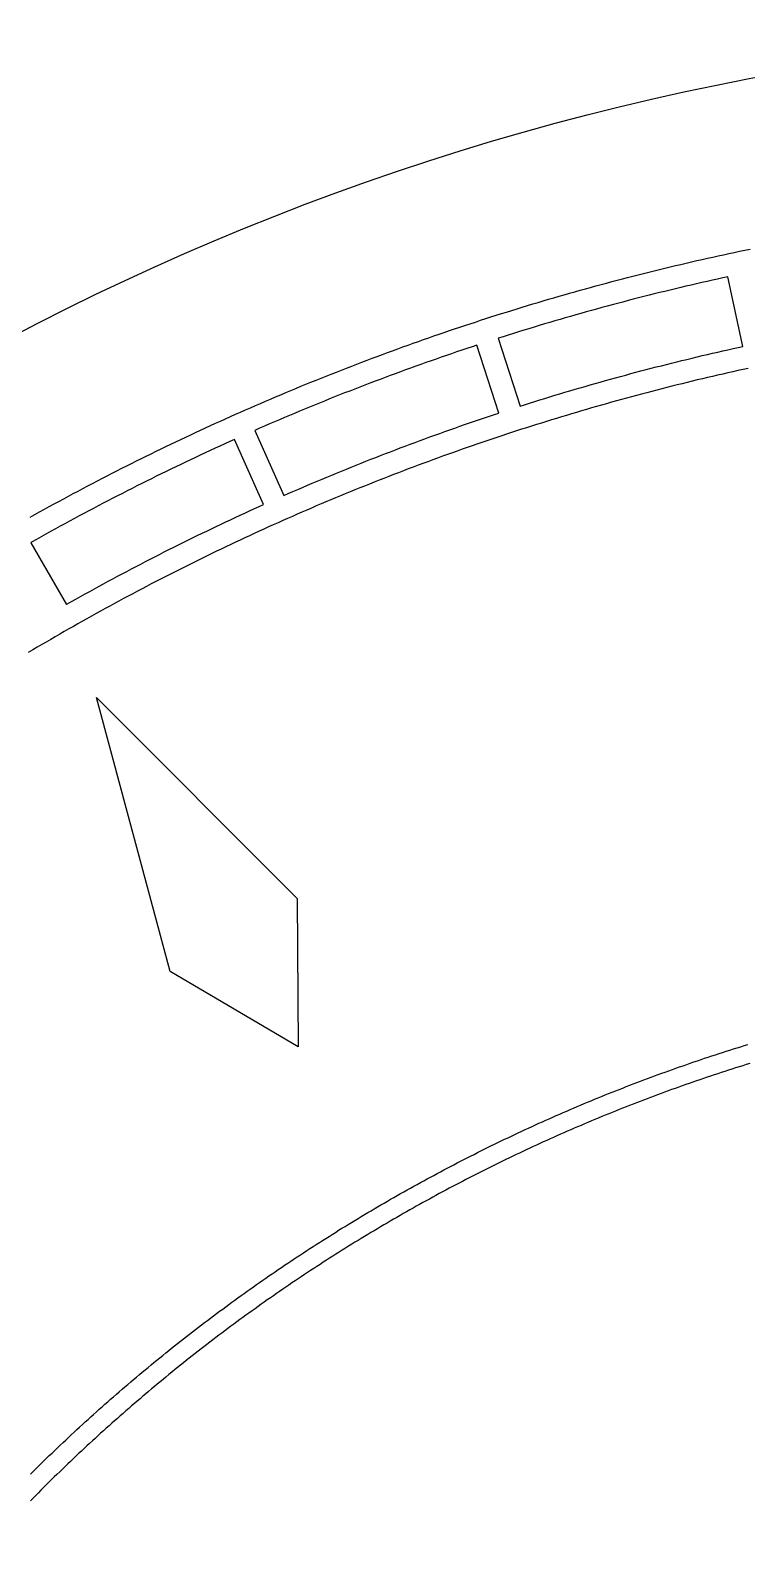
# Model space of a CAD drawing. Header units: millimetres. Extents: x -14.2 to 14.2, y -14.2 to 14.2.
# Drawn here: x -6.52 to -2.71, y 6.07 to 14.25 of the extents above; entities that cross this region are included whole.
import ezdxf

# ---------------------------------------------------------------- set-up
doc = ezdxf.new("R2010")
doc.units = ezdxf.units.MM
doc.layers.add('ALTIN', color=2, linetype='Continuous')
doc.layers.add('KESIM', color=1, linetype='Continuous')

msp = doc.modelspace()

# ---------------------------------------------------------------- linework, layer by layer
at = {"layer": 'ALTIN'}
for points in [[(-6.528, 11.6565), (-6.5025, 11.6708), (-6.4771, 11.6849), (-6.4515, 11.699), (-6.426, 11.7131), (-6.4004, 11.7271), (-6.3748, 11.741), (-6.3492, 11.7549), (-6.3236, 11.7687), (-6.2979, 11.7825), (-6.2721, 11.7962), (-6.2464, 11.8098), (-6.2206, 11.8234), (-6.1948, 11.837), (-6.169, 11.8505), (-6.1431, 11.8639), (-6.1172, 11.8773), (-6.0913, 11.8906), (-6.0653, 11.9038), (-6.0393, 11.9171), (-6.0133, 11.9302), (-5.9873, 11.9433), (-5.9612, 11.9563), (-5.9351, 11.9693), (-5.909, 11.9822), (-5.8828, 11.9951), (-5.8566, 12.0079), (-5.8304, 12.0206), (-5.8042, 12.0333), (-5.7779, 12.046), (-5.7516, 12.0585), (-5.7253, 12.0711), (-5.699, 12.0835), (-5.6726, 12.0959), (-5.6462, 12.1083), (-5.6198, 12.1206), (-5.5933, 12.1328), (-5.5668, 12.145), (-5.5403, 12.1571), (-5.5138, 12.1691), (-5.4872, 12.1811), (-5.4606, 12.1931), (-5.434, 12.205), (-5.4074, 12.2168), (-5.3807, 12.2286), (-5.354, 12.2403), (-5.3273, 12.2519), (-5.3005, 12.2635), (-5.2738, 12.2751), (-5.247, 12.2865), (-5.2202, 12.2979), (-5.1933, 12.3093), (-5.1665, 12.3206), (-5.1396, 12.3318), (-5.1127, 12.343), (-5.0857, 12.3542), (-5.0587, 12.3652), (-5.0318, 12.3762), (-5.0047, 12.3872), (-4.9777, 12.3981), (-4.9506, 12.4089), (-4.9236, 12.4197), (-4.8965, 12.4304), (-4.8693, 12.441), (-4.8422, 12.4516), (-4.815, 12.4622), (-4.7878, 12.4726), (-4.7606, 12.4831), (-4.7333, 12.4934), (-4.7061, 12.5037), (-4.6788, 12.5139), (-4.6515, 12.5241), (-4.6241, 12.5342), (-4.5968, 12.5443), (-4.5694, 12.5543), (-4.542, 12.5642), (-4.5146, 12.5741), (-4.4871, 12.5839), (-4.4597, 12.5937), (-4.4322, 12.6034), (-4.4047, 12.613), (-4.3771, 12.6226), (-4.3496, 12.6321), (-4.322, 12.6416), (-4.2944, 12.651), (-4.2668, 12.6603), (-4.2392, 12.6696), (-4.2115, 12.6788), (-4.1839, 12.688), (-4.1562, 12.6971), (-4.1285, 12.7061), (-4.1007, 12.7151), (-4.073, 12.724), (-4.0452, 12.7329), (-4.0174, 12.7417), (-3.9896, 12.7504), (-3.9618, 12.7591), (-3.934, 12.7677), (-3.9061, 12.7762), (-3.8782, 12.7847), (-3.8503, 12.7932), (-3.8224, 12.8015), (-3.7944, 12.8098), (-3.7665, 12.8181), (-3.7385, 12.8263), (-3.7105, 12.8344), (-3.6825, 12.8425), (-3.6545, 12.8505), (-3.6264, 12.8584), (-3.5984, 12.8663), (-3.5703, 12.8741), (-3.5422, 12.8819), (-3.5141, 12.8896), (-3.486, 12.8972), (-3.4578, 12.9048), (-3.4297, 12.9123), (-3.4015, 12.9197), (-3.3733, 12.9271), (-3.3451, 12.9345), (-3.3169, 12.9417), (-3.2886, 12.9489), (-3.2604, 12.9561), (-3.2321, 12.9632), (-3.2038, 12.9702), (-3.1755, 12.9771), (-3.1472, 12.984), (-3.1188, 12.9909), (-3.0905, 12.9976), (-3.0621, 13.0043), (-3.0337, 13.011), (-3.0053, 13.0176), (-2.9769, 13.0241), (-2.9485, 13.0306), (-2.9201, 13.037), (-2.8916, 13.0433), (-2.8632, 13.0496), (-2.8347, 13.0558), (-2.8062, 13.062), (-2.7777, 13.0681), (-2.7492, 13.0741), (-2.7207, 13.08), (-2.6921, 13.086)], [(-2.7031, 12.4499), (-2.7303, 12.444), (-2.7574, 12.438), (-2.7846, 12.432), (-2.8117, 12.4259), (-2.8388, 12.4197), (-2.8659, 12.4135), (-2.893, 12.4072), (-2.92, 12.4009), (-2.9471, 12.3945), (-2.9741, 12.388), (-3.0011, 12.3815), (-3.0281, 12.3749), (-3.0551, 12.3683), (-3.0821, 12.3616), (-3.109, 12.3548), (-3.136, 12.348), (-3.1629, 12.3411), (-3.1898, 12.3342), (-3.2167, 12.3272), (-3.2436, 12.3202), (-3.2705, 12.3131), (-3.2974, 12.3059), (-3.3242, 12.2987), (-3.351, 12.2914), (-3.3778, 12.2841), (-3.4046, 12.2767), (-3.4314, 12.2692), (-3.4582, 12.2617), (-3.4849, 12.2541), (-3.5116, 12.2465), (-3.5383, 12.2388), (-3.565, 12.231), (-3.5917, 12.2232), (-3.6184, 12.2154), (-3.645, 12.2074), (-3.6716, 12.1995), (-3.6982, 12.1914), (-3.7248, 12.1833), (-3.7514, 12.1752), (-3.7779, 12.167), (-3.8045, 12.1587), (-3.831, 12.1504), (-3.8575, 12.142), (-3.884, 12.1335), (-3.9104, 12.125), (-3.9369, 12.1165), (-3.9633, 12.1078), (-3.9897, 12.0992), (-4.0161, 12.0904), (-4.0425, 12.0816), (-4.0688, 12.0728), (-4.0951, 12.0639), (-4.1214, 12.0549), (-4.1477, 12.0459), (-4.174, 12.0368), (-4.2003, 12.0277), (-4.2265, 12.0185), (-4.2527, 12.0093), (-4.2789, 11.9999), (-4.3051, 11.9906), (-4.3312, 11.9812), (-4.3573, 11.9717), (-4.3834, 11.9621), (-4.4095, 11.9526), (-4.4356, 11.9429), (-4.4616, 11.9332), (-4.4877, 11.9234), (-4.5137, 11.9136), (-4.5396, 11.9037), (-4.5656, 11.8938), (-4.5915, 11.8838), (-4.6175, 11.8738), (-4.6434, 11.8637), (-4.6692, 11.8535), (-4.6951, 11.8433), (-4.7209, 11.833), (-4.7467, 11.8227), (-4.7725, 11.8123), (-4.7982, 11.8019), (-4.824, 11.7914), (-4.8497, 11.7808), (-4.8754, 11.7702), (-4.9011, 11.7596), (-4.9267, 11.7488), (-4.9523, 11.7381), (-4.9779, 11.7272), (-5.0035, 11.7163), (-5.029, 11.7054), (-5.0546, 11.6944), (-5.0801, 11.6833), (-5.1055, 11.6722), (-5.131, 11.6611), (-5.1564, 11.6498), (-5.1818, 11.6386), (-5.2072, 11.6272), (-5.2326, 11.6158), (-5.2579, 11.6044), (-5.2832, 11.5929), (-5.3085, 11.5814), (-5.3337, 11.5697), (-5.359, 11.5581), (-5.3842, 11.5464), (-5.4093, 11.5346), (-5.4345, 11.5228), (-5.4596, 11.5109), (-5.4847, 11.4989), (-5.5098, 11.4869), (-5.5348, 11.4749), (-5.5599, 11.4628), (-5.5848, 11.4506), (-5.6098, 11.4384), (-5.6348, 11.4262), (-5.6597, 11.4138), (-5.6846, 11.4015), (-5.7094, 11.389), (-5.7343, 11.3766), (-5.7591, 11.364), (-5.7838, 11.3514), (-5.8086, 11.3388), (-5.8333, 11.3261), (-5.858, 11.3133), (-5.8827, 11.3005), (-5.9073, 11.2877), (-5.9319, 11.2747), (-5.9565, 11.2618), (-5.9811, 11.2488), (-6.0056, 11.2357), (-6.0301, 11.2225), (-6.0546, 11.2094), (-6.079, 11.1961), (-6.1034, 11.1828), (-6.1278, 11.1695), (-6.1522, 11.1561), (-6.1765, 11.1427), (-6.2008, 11.1292), (-6.225, 11.1156), (-6.2493, 11.102), (-6.2735, 11.0883), (-6.2977, 11.0746), (-6.3218, 11.0609), (-6.3459, 11.047), (-6.37, 11.0332), (-6.3941, 11.0192), (-6.4181, 11.0053), (-6.4421, 10.9912), (-6.466, 10.9772), (-6.49, 10.963), (-6.5139, 10.9488), (-6.5377, 10.9346)], [(-6.5265, 6.555), (-6.5121, 6.5692), (-6.4978, 6.5834), (-6.4834, 6.5976), (-6.469, 6.6117), (-6.4546, 6.6258), (-6.4401, 6.6399), (-6.4256, 6.6539), (-6.4111, 6.6679), (-6.3965, 6.6819), (-6.3819, 6.6958), (-6.3673, 6.7097), (-6.3526, 6.7236), (-6.3379, 6.7374), (-6.3232, 6.7512), (-6.3085, 6.765), (-6.2937, 6.7788), (-6.2789, 6.7925), (-6.2641, 6.8062), (-6.2492, 6.8198), (-6.2343, 6.8334), (-6.2194, 6.847), (-6.2044, 6.8606), (-6.1895, 6.8741), (-6.1744, 6.8876), (-6.1594, 6.901), (-6.1443, 6.9145), (-6.1292, 6.9278), (-6.1141, 6.9412), (-6.0989, 6.9545), (-6.0838, 6.9678), (-6.0685, 6.9811), (-6.0533, 6.9943), (-6.038, 7.0075), (-6.0227, 7.0206), (-6.0074, 7.0338), (-5.992, 7.0468), (-5.9766, 7.0599), (-5.9612, 7.0729), (-5.9458, 7.0859), (-5.9303, 7.0989), (-5.9148, 7.1118), (-5.8993, 7.1247), (-5.8837, 7.1375), (-5.8681, 7.1503), (-5.8525, 7.1631), (-5.8369, 7.1759), (-5.8212, 7.1886), (-5.8055, 7.2013), (-5.7898, 7.2139), (-5.774, 7.2265), (-5.7583, 7.2391), (-5.7425, 7.2517), (-5.7266, 7.2642), (-5.7108, 7.2767), (-5.6949, 7.2891), (-5.679, 7.3015), (-5.663, 7.3139), (-5.647, 7.3262), (-5.631, 7.3385), (-5.615, 7.3508), (-5.599, 7.363), (-5.5829, 7.3752), (-5.5668, 7.3874), (-5.5507, 7.3995), (-5.5345, 7.4116), (-5.5183, 7.4237), (-5.5021, 7.4357), (-5.4859, 7.4477), (-5.4696, 7.4596), (-5.4533, 7.4715), (-5.437, 7.4834), (-5.4207, 7.4953), (-5.4043, 7.5071), (-5.3879, 7.5188), (-5.3715, 7.5306), (-5.3551, 7.5423), (-5.3386, 7.5539), (-5.3221, 7.5656), (-5.3056, 7.5772), (-5.289, 7.5887), (-5.2725, 7.6002), (-5.2559, 7.6117), (-5.2393, 7.6232), (-5.2226, 7.6346), (-5.2059, 7.646), (-5.1893, 7.6573), (-5.1725, 7.6686), (-5.1558, 7.6799), (-5.139, 7.6911), (-5.1222, 7.7023), (-5.1054, 7.7134), (-5.0886, 7.7246), (-5.0717, 7.7356), (-5.0548, 7.7467), (-5.0379, 7.7577), (-5.021, 7.7687), (-5.004, 7.7796), (-4.987, 7.7905), (-4.97, 7.8014), (-4.953, 7.8122), (-4.9359, 7.823), (-4.9189, 7.8337), (-4.9018, 7.8444), (-4.8846, 7.8551), (-4.8675, 7.8658), (-4.8503, 7.8764), (-4.8331, 7.8869), (-4.8159, 7.8974), (-4.7987, 7.9079), (-4.7814, 7.9184), (-4.7641, 7.9288), (-4.7468, 7.9392), (-4.7295, 7.9495), (-4.7121, 7.9598), (-4.6947, 7.9701), (-4.6773, 7.9803), (-4.6599, 7.9905), (-4.6425, 8.0006), (-4.625, 8.0107), (-4.6075, 8.0208), (-4.59, 8.0308), (-4.5725, 8.0408), (-4.5549, 8.0508), (-4.5373, 8.0607), (-4.5197, 8.0706), (-4.5021, 8.0804), (-4.4845, 8.0902), (-4.4668, 8.1), (-4.4491, 8.1097), (-4.4314, 8.1194), (-4.4137, 8.1291), (-4.396, 8.1387), (-4.3782, 8.1482), (-4.3604, 8.1578), (-4.3426, 8.1673), (-4.3248, 8.1767), (-4.3069, 8.1861), (-4.2891, 8.1955), (-4.2712, 8.2049), (-4.2533, 8.2141), (-4.2353, 8.2234), (-4.2174, 8.2326), (-4.1994, 8.2418), (-4.1814, 8.251), (-4.1634, 8.2601), (-4.1454, 8.2691), (-4.1273, 8.2781), (-4.1093, 8.2871), (-4.0912, 8.2961), (-4.0731, 8.305), (-4.0549, 8.3138), (-4.0368, 8.3227), (-4.0186, 8.3315), (-4.0004, 8.3402), (-3.9822, 8.3489), (-3.964, 8.3576), (-3.9458, 8.3662), (-3.9275, 8.3748), (-3.9092, 8.3833), (-3.8909, 8.3919), (-3.8726, 8.4003), (-3.8543, 8.4088), (-3.8359, 8.4171), (-3.8175, 8.4255), (-3.7991, 8.4338), (-3.7807, 8.4421), (-3.7623, 8.4503), (-3.7439, 8.4585), (-3.7254, 8.4666), (-3.7069, 8.4747), (-3.6884, 8.4828), (-3.6699, 8.4908), (-3.6514, 8.4988), (-3.6328, 8.5068), (-3.6143, 8.5147), (-3.5957, 8.5225), (-3.5771, 8.5304), (-3.5585, 8.5381), (-3.5398, 8.5459), (-3.5212, 8.5536), (-3.5025, 8.5612), (-3.4838, 8.5689), (-3.4651, 8.5765), (-3.4464, 8.584), (-3.4277, 8.5915), (-3.4089, 8.5989), (-3.3901, 8.6064), (-3.3714, 8.6137), (-3.3526, 8.6211), (-3.3337, 8.6284), (-3.3149, 8.6356), (-3.2961, 8.6428), (-3.2772, 8.65), (-3.2583, 8.6571), (-3.2394, 8.6642), (-3.2205, 8.6713), (-3.2016, 8.6783), (-3.1826, 8.6852), (-3.1637, 8.6922), (-3.1447, 8.699), (-3.1257, 8.7059), (-3.1067, 8.7127), (-3.0877, 8.7194), (-3.0687, 8.7261), (-3.0496, 8.7328), (-3.0306, 8.7395), (-3.0115, 8.746), (-2.9924, 8.7526), (-2.9733, 8.7591), (-2.9542, 8.7656), (-2.9351, 8.772), (-2.9159, 8.7784), (-2.8968, 8.7847), (-2.8776, 8.791), (-2.8584, 8.7973), (-2.8392, 8.8035), (-2.82, 8.8097), (-2.8008, 8.8158), (-2.7815, 8.8219), (-2.7623, 8.8279), (-2.743, 8.8339), (-2.7237, 8.8399), (-2.7044, 8.8458)], [(-2.6943, 8.7443), (-2.7134, 8.7384), (-2.7324, 8.7325), (-2.7515, 8.7265), (-2.7705, 8.7205), (-2.7895, 8.7144), (-2.8085, 8.7083), (-2.8275, 8.7022), (-2.8465, 8.696), (-2.8654, 8.6897), (-2.8844, 8.6835), (-2.9033, 8.6772), (-2.9223, 8.6708), (-2.9412, 8.6644), (-2.9601, 8.658), (-2.9789, 8.6515), (-2.9978, 8.645), (-3.0167, 8.6384), (-3.0355, 8.6318), (-3.0543, 8.6252), (-3.0731, 8.6185), (-3.0919, 8.6118), (-3.1107, 8.605), (-3.1295, 8.5982), (-3.1482, 8.5913), (-3.167, 8.5845), (-3.1857, 8.5775), (-3.2044, 8.5706), (-3.2231, 8.5635), (-3.2418, 8.5565), (-3.2604, 8.5494), (-3.2791, 8.5423), (-3.2977, 8.5351), (-3.3163, 8.5279), (-3.3349, 8.5206), (-3.3535, 8.5133), (-3.3721, 8.506), (-3.3906, 8.4986), (-3.4091, 8.4912), (-3.4277, 8.4837), (-3.4462, 8.4762), (-3.4646, 8.4687), (-3.4831, 8.4611), (-3.5016, 8.4535), (-3.52, 8.4458), (-3.5384, 8.4381), (-3.5568, 8.4304), (-3.5752, 8.4226), (-3.5936, 8.4148), (-3.6119, 8.4069), (-3.6302, 8.399), (-3.6486, 8.3911), (-3.6669, 8.3831), (-3.6851, 8.3751), (-3.7034, 8.367), (-3.7216, 8.3589), (-3.7399, 8.3508), (-3.7581, 8.3426), (-3.7763, 8.3344), (-3.7944, 8.3261), (-3.8126, 8.3178), (-3.8307, 8.3095), (-3.8489, 8.3011), (-3.867, 8.2927), (-3.885, 8.2843), (-3.9031, 8.2758), (-3.9211, 8.2672), (-3.9392, 8.2587), (-3.9572, 8.25), (-3.9752, 8.2414), (-3.9931, 8.2327), (-4.0111, 8.224), (-4.029, 8.2152), (-4.0469, 8.2064), (-4.0648, 8.1975), (-4.0827, 8.1886), (-4.1006, 8.1797), (-4.1184, 8.1708), (-4.1362, 8.1618), (-4.154, 8.1527), (-4.1718, 8.1436), (-4.1895, 8.1345), (-4.2073, 8.1253), (-4.225, 8.1161), (-4.2427, 8.1069), (-4.2604, 8.0976), (-4.278, 8.0883), (-4.2957, 8.079), (-4.3133, 8.0696), (-4.3309, 8.0602), (-4.3484, 8.0507), (-4.366, 8.0412), (-4.3835, 8.0316), (-4.401, 8.022), (-4.4185, 8.0124), (-4.436, 8.0028), (-4.4535, 7.9931), (-4.4709, 7.9833), (-4.4883, 7.9736), (-4.5057, 7.9638), (-4.523, 7.9539), (-4.5404, 7.944), (-4.5577, 7.9341), (-4.575, 7.9241), (-4.5923, 7.9141), (-4.6095, 7.9041), (-4.6268, 7.894), (-4.644, 7.8839), (-4.6612, 7.8738), (-4.6783, 7.8636), (-4.6955, 7.8533), (-4.7126, 7.8431), (-4.7297, 7.8328), (-4.7468, 7.8224), (-4.7638, 7.8121), (-4.7809, 7.8017), (-4.7979, 7.7912), (-4.8149, 7.7807), (-4.8318, 7.7702), (-4.8488, 7.7596), (-4.8657, 7.749), (-4.8826, 7.7384), (-4.8994, 7.7277), (-4.9163, 7.717), (-4.9331, 7.7063), (-4.9499, 7.6955), (-4.9667, 7.6847), (-4.9834, 7.6738), (-5.0002, 7.6629), (-5.0169, 7.652), (-5.0336, 7.6411), (-5.0502, 7.6301), (-5.0669, 7.619), (-5.0835, 7.6079), (-5.1001, 7.5968), (-5.1166, 7.5857), (-5.1332, 7.5745), (-5.1497, 7.5633), (-5.1662, 7.552), (-5.1826, 7.5408), (-5.1991, 7.5294), (-5.2155, 7.5181), (-5.2319, 7.5067), (-5.2482, 7.4952), (-5.2646, 7.4838), (-5.2809, 7.4723), (-5.2972, 7.4607), (-5.3134, 7.4492), (-5.3297, 7.4375), (-5.3459, 7.4259), (-5.3621, 7.4142), (-5.3782, 7.4025), (-5.3944, 7.3908), (-5.4105, 7.379), (-5.4266, 7.3671), (-5.4426, 7.3553), (-5.4587, 7.3434), (-5.4747, 7.3315), (-5.4907, 7.3195), (-5.5066, 7.3075), (-5.5225, 7.2955), (-5.5384, 7.2834), (-5.5543, 7.2713), (-5.5702, 7.2592), (-5.586, 7.247), (-5.6018, 7.2348), (-5.6176, 7.2226), (-5.6333, 7.2103), (-5.649, 7.198), (-5.6647, 7.1856), (-5.6804, 7.1733), (-5.696, 7.1609), (-5.7116, 7.1484), (-5.7272, 7.1359), (-5.7428, 7.1234), (-5.7583, 7.1109), (-5.7738, 7.0983), (-5.7893, 7.0857), (-5.8047, 7.073), (-5.8201, 7.0604), (-5.8355, 7.0477), (-5.8509, 7.0349), (-5.8662, 7.0221), (-5.8815, 7.0093), (-5.8968, 6.9965), (-5.912, 6.9836), (-5.9273, 6.9707), (-5.9424, 6.9577), (-5.9576, 6.9447), (-5.9728, 6.9317), (-5.9879, 6.9187), (-6.0029, 6.9056), (-6.018, 6.8925), (-6.033, 6.8793), (-6.048, 6.8662), (-6.063, 6.8529), (-6.0779, 6.8397), (-6.0928, 6.8264), (-6.1077, 6.8131), (-6.1225, 6.7998), (-6.1374, 6.7864), (-6.1522, 6.773), (-6.1669, 6.7596), (-6.1817, 6.7461), (-6.1964, 6.7326), (-6.211, 6.7191), (-6.2257, 6.7055), (-6.2403, 6.6919), (-6.2549, 6.6783), (-6.2694, 6.6646), (-6.2839, 6.6509), (-6.2984, 6.6372), (-6.3129, 6.6234), (-6.3273, 6.6096), (-6.3417, 6.5958), (-6.3561, 6.582), (-6.3705, 6.5681), (-6.3848, 6.5542), (-6.3991, 6.5402), (-6.4133, 6.5262), (-6.4275, 6.5122), (-6.4417, 6.4982), (-6.4559, 6.4841), (-6.47, 6.47), (-6.4841, 6.4559), (-6.4982, 6.4417), (-6.5122, 6.4275), (-6.5262, 6.4133)]]:
    msp.add_lwpolyline(points, dxfattribs=at)
for points in [[(-3.7867, 12.2898), (-3.7599, 12.2981), (-3.7331, 12.3063), (-3.7062, 12.3144), (-3.6793, 12.3224), (-3.6524, 12.3304), (-3.6255, 12.3384), (-3.5986, 12.3462), (-3.5717, 12.3541), (-3.5447, 12.3618), (-3.5177, 12.3695), (-3.4907, 12.3772), (-3.4637, 12.3848), (-3.4367, 12.3923), (-3.4096, 12.3998), (-3.3826, 12.4072), (-3.3555, 12.4145), (-3.3284, 12.4218), (-3.3013, 12.429), (-3.2742, 12.4362), (-3.247, 12.4433), (-3.2199, 12.4504), (-3.1927, 12.4574), (-3.1655, 12.4643), (-3.1383, 12.4712), (-3.1111, 12.478), (-3.0839, 12.4848), (-3.0566, 12.4915), (-3.0294, 12.4981), (-3.0021, 12.5047), (-2.9748, 12.5112), (-2.9475, 12.5177), (-2.9202, 12.5241), (-2.8929, 12.5304), (-2.8655, 12.5367), (-2.8382, 12.5429), (-2.8108, 12.5491), (-2.7834, 12.5552), (-2.756, 12.5612), (-2.7324, 12.5664), (-2.8114, 12.9381), (-2.8375, 12.9324), (-2.8657, 12.9262), (-2.8939, 12.9199), (-2.922, 12.9135), (-2.9502, 12.9071), (-2.9784, 12.9007), (-3.0065, 12.8941), (-3.0346, 12.8875), (-3.0627, 12.8809), (-3.0908, 12.8742), (-3.1189, 12.8674), (-3.147, 12.8606), (-3.175, 12.8537), (-3.203, 12.8467), (-3.2311, 12.8397), (-3.2591, 12.8326), (-3.2871, 12.8255), (-3.315, 12.8183), (-3.343, 12.811), (-3.3709, 12.8037), (-3.3989, 12.7963), (-3.4268, 12.7889), (-3.4547, 12.7814), (-3.4825, 12.7738), (-3.5104, 12.7662), (-3.5382, 12.7585), (-3.5661, 12.7507), (-3.5939, 12.7429), (-3.6217, 12.735), (-3.6494, 12.7271), (-3.6772, 12.7191), (-3.7049, 12.7111), (-3.7327, 12.7029), (-3.7604, 12.6948), (-3.788, 12.6865), (-3.8157, 12.6782), (-3.8434, 12.6699), (-3.871, 12.6615), (-3.8986, 12.653), (-3.9262, 12.6445), (-3.9538, 12.6359), (-3.9813, 12.6272), (-4.0089, 12.6185), (-4.0343, 12.6104), (-3.9169, 12.249), (-3.8938, 12.2563), (-3.8671, 12.2648), (-3.8403, 12.2732), (-3.8135, 12.2816)], [(-5.0506, 11.8267), (-5.0248, 11.8377), (-4.999, 11.8486), (-4.9731, 11.8595), (-4.9472, 11.8703), (-4.9213, 11.8811), (-4.8954, 11.8918), (-4.8694, 11.9025), (-4.8434, 11.913), (-4.8174, 11.9236), (-4.7914, 11.9341), (-4.7654, 11.9445), (-4.7393, 11.9549), (-4.7132, 11.9652), (-4.6871, 11.9754), (-4.661, 11.9856), (-4.6348, 11.9958), (-4.6086, 12.0058), (-4.5824, 12.0159), (-4.5562, 12.0258), (-4.5299, 12.0358), (-4.5037, 12.0456), (-4.4774, 12.0554), (-4.4511, 12.0651), (-4.4247, 12.0748), (-4.3984, 12.0844), (-4.372, 12.094), (-4.3456, 12.1035), (-4.3192, 12.113), (-4.2928, 12.1224), (-4.2663, 12.1317), (-4.2398, 12.141), (-4.2133, 12.1502), (-4.1868, 12.1594), (-4.1603, 12.1685), (-4.1337, 12.1775), (-4.1071, 12.1865), (-4.0805, 12.1954), (-4.0539, 12.2043), (-4.031, 12.2119), (-4.1484, 12.5733), (-4.1737, 12.5649), (-4.2011, 12.5558), (-4.2285, 12.5466), (-4.2559, 12.5374), (-4.2832, 12.528), (-4.3105, 12.5187), (-4.3378, 12.5092), (-4.3651, 12.4997), (-4.3924, 12.4902), (-4.4196, 12.4806), (-4.4468, 12.4709), (-4.474, 12.4612), (-4.5012, 12.4514), (-4.5283, 12.4415), (-4.5555, 12.4316), (-4.5826, 12.4217), (-4.6097, 12.4116), (-4.6367, 12.4015), (-4.6638, 12.3914), (-4.6908, 12.3812), (-4.7178, 12.3709), (-4.7448, 12.3606), (-4.7717, 12.3502), (-4.7987, 12.3398), (-4.8256, 12.3293), (-4.8525, 12.3187), (-4.8793, 12.3081), (-4.9062, 12.2974), (-4.933, 12.2867), (-4.9598, 12.2759), (-4.9866, 12.2651), (-5.0133, 12.2542), (-5.04, 12.2432), (-5.0667, 12.2322), (-5.0934, 12.2211), (-5.1201, 12.2099), (-5.1467, 12.1987), (-5.1733, 12.1875), (-5.1999, 12.1762), (-5.2264, 12.1648), (-5.2529, 12.1534), (-5.2794, 12.1419), (-5.3059, 12.1303), (-5.3303, 12.1196), (-5.1758, 11.7725), (-5.1536, 11.7822), (-5.1279, 11.7934), (-5.1022, 11.8046), (-5.0764, 11.8157)], [(-6.2347, 11.2476), (-6.2101, 11.2612), (-6.1855, 11.2747), (-6.1609, 11.2882), (-6.1363, 11.3016), (-6.1116, 11.3149), (-6.0869, 11.3283), (-6.0622, 11.3415), (-6.0374, 11.3547), (-6.0126, 11.3679), (-5.9878, 11.3809), (-5.963, 11.394), (-5.9381, 11.407), (-5.9132, 11.4199), (-5.8883, 11.4328), (-5.8633, 11.4456), (-5.8383, 11.4583), (-5.8133, 11.4711), (-5.7883, 11.4837), (-5.7632, 11.4963), (-5.7381, 11.5089), (-5.713, 11.5213), (-5.6878, 11.5338), (-5.6627, 11.5462), (-5.6375, 11.5585), (-5.6122, 11.5708), (-5.587, 11.583), (-5.5617, 11.5951), (-5.5364, 11.6072), (-5.511, 11.6193), (-5.4857, 11.6313), (-5.4603, 11.6432), (-5.4349, 11.6551), (-5.4094, 11.6669), (-5.384, 11.6787), (-5.3585, 11.6904), (-5.333, 11.7021), (-5.3074, 11.7137), (-5.2854, 11.7237), (-5.4399, 12.0708), (-5.4642, 12.0598), (-5.4905, 12.0479), (-5.5168, 12.0359), (-5.5431, 12.0238), (-5.5693, 12.0117), (-5.5955, 11.9995), (-5.6216, 11.9873), (-5.6478, 11.975), (-5.6739, 11.9626), (-5.7, 11.9502), (-5.726, 11.9378), (-5.7521, 11.9252), (-5.7781, 11.9127), (-5.804, 11.9), (-5.83, 11.8873), (-5.8559, 11.8746), (-5.8818, 11.8618), (-5.9077, 11.8489), (-5.9335, 11.836), (-5.9593, 11.823), (-5.9851, 11.81), (-6.0108, 11.7969), (-6.0366, 11.7838), (-6.0623, 11.7706), (-6.0879, 11.7573), (-6.1136, 11.744), (-6.1392, 11.7307), (-6.1647, 11.7172), (-6.1903, 11.7038), (-6.2158, 11.6902), (-6.2413, 11.6766), (-6.2668, 11.663), (-6.2922, 11.6493), (-6.3176, 11.6355), (-6.343, 11.6217), (-6.3683, 11.6079), (-6.3936, 11.5939), (-6.4189, 11.58), (-6.4441, 11.5659), (-6.4693, 11.5518), (-6.4945, 11.5377), (-6.5197, 11.5235), (-6.5245, 11.5208), (-6.3345, 11.1917), (-6.3326, 11.1928), (-6.3081, 11.2066), (-6.2837, 11.2203), (-6.2592, 11.234)], [(-5.1063, 9.6243), (-5.1, 8.8335), (-5.7817, 9.2343), (-6.175, 10.6954)]]:
    msp.add_lwpolyline(points, close=True, dxfattribs=at)
at = {"layer": 'KESIM'}
msp.add_circle((0, 0), 14.25, dxfattribs=at)

doc.saveas('drawing.dxf')
